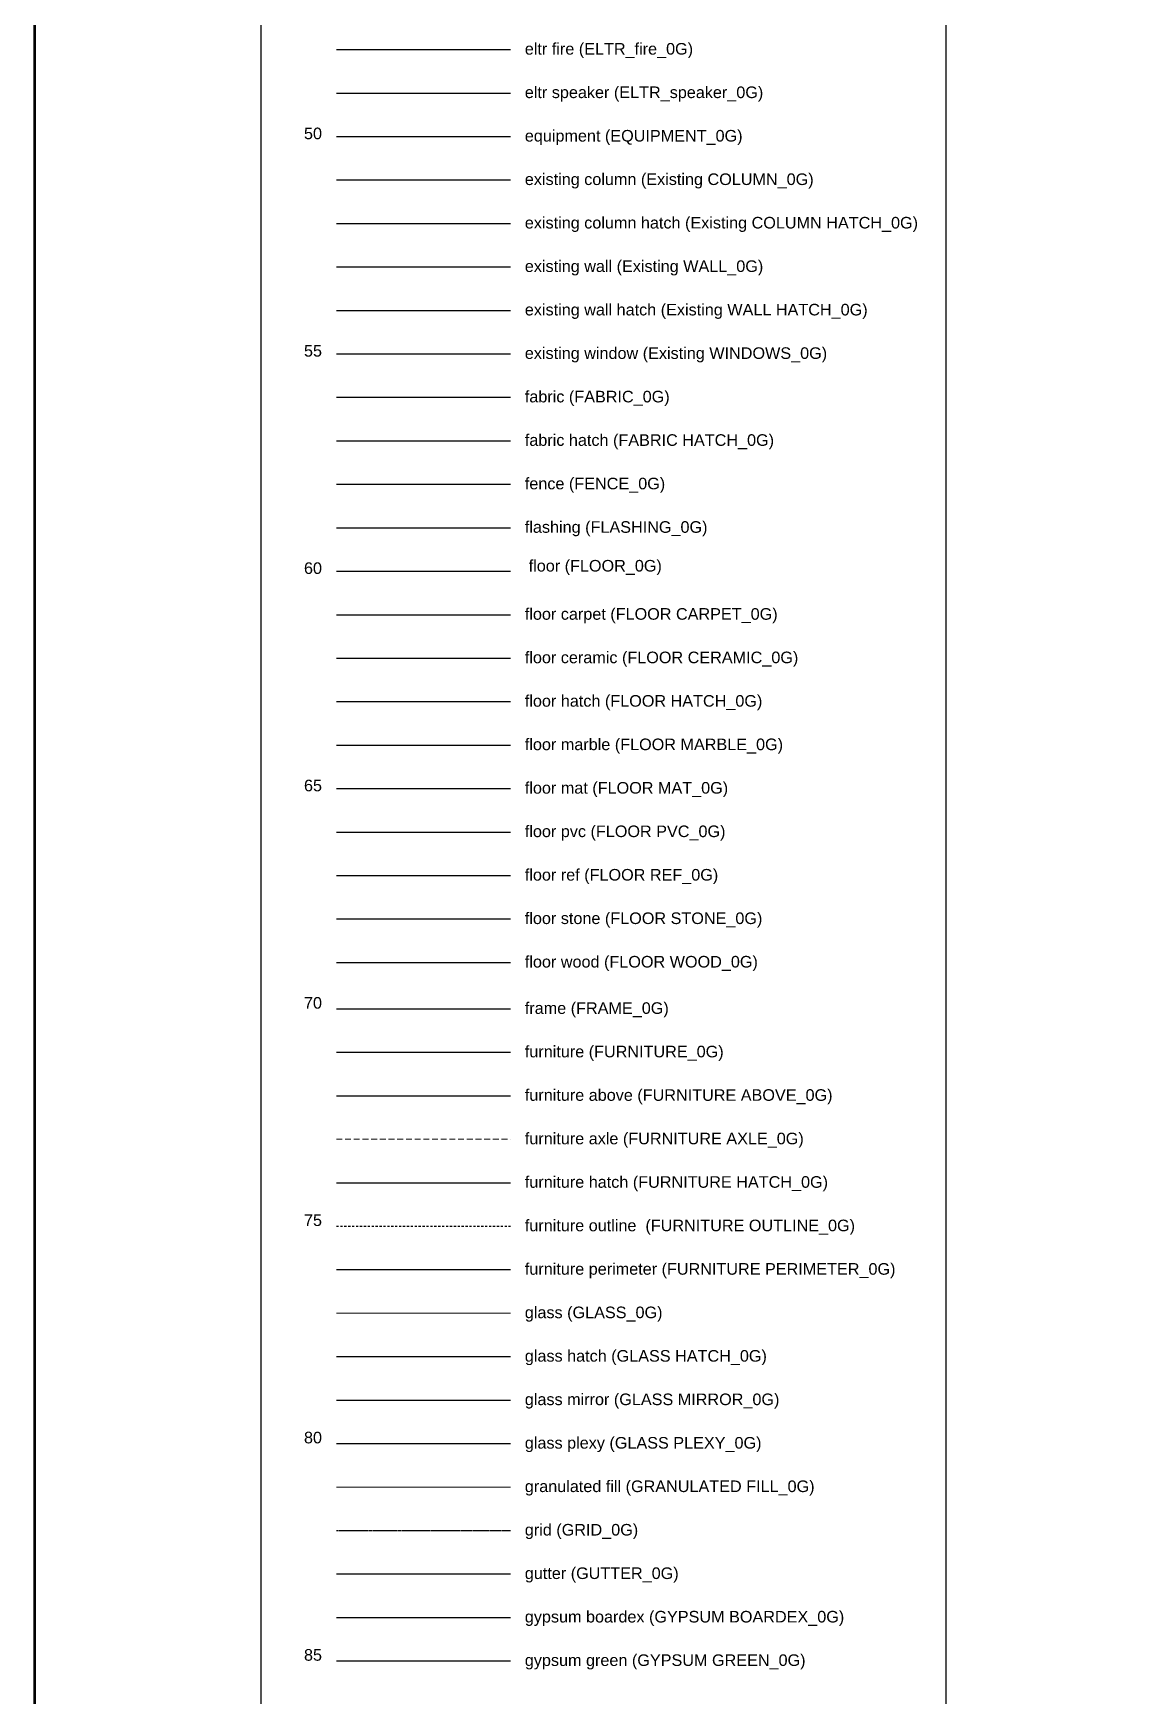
# Model space of a CAD drawing. Header units: millimetres. Extents: x 863 to 22635, y -482 to 12118.
# Drawn here: x 863 to 1241, y 1940 to 2513 of the extents above; entities that cross this region are included whole.
import ezdxf
from ezdxf.enums import TextEntityAlignment as Align

# ---------------------------------------------------------------- set-up
doc = ezdxf.new("R2010")
doc.units = ezdxf.units.MM
for name, pattern in [('JIS_02_0.7', [1.35, 0.75, -0.6]), ('JIS_02_2.0', [3, 2, -1]), ('SL2', [1.125, 0.75, -0.125, 0.125, -0.125])]:
    doc.linetypes.add(name, pattern=pattern)
for name, color, linetype in [('DIM_0G', 20, 'Continuous'), ('EQUIPMENT_0G', 252, 'Continuous'), ('Existing COLUMN HATCH_0G', 252, 'Continuous'), ('Existing COLUMN_0G', 63, 'Continuous'), ('Existing WALL HATCH_0G', 251, 'Continuous'), ('Existing WALL_0G', 65, 'Continuous'), ('Existing WINDOWS_0G', 142, 'Continuous'), ('FABRIC HATCH_0G', 241, 'Continuous'), ('FABRIC_0G', 200, 'Continuous'), ('FENCE_0G', 152, 'FENCELINE2'), ('FLASHING_0G', 173, 'Continuous'), ('FLOOR CARPET_0G', 31, 'Continuous'), ('FLOOR CERAMIC_0G', 141, 'Continuous'), ('FLOOR HATCH_0G', 7, 'Continuous'), ('FLOOR MARBLE_0G', 14, 'Continuous'), ('FLOOR MAT_0G', 34, 'Continuous'), ('FLOOR PVC_0G', 37, 'Continuous'), ('FLOOR REF_0G', 1, 'Continuous'), ('FLOOR STONE_0G', 252, 'Continuous'), ('FLOOR WOOD_0G', 46, 'Continuous'), ('FLOOR_0G', 254, 'Continuous'), ('FRAME_0G', 215, 'Continuous'), ('FURNITURE ABOVE_0G', 127, 'Continuous'), ('FURNITURE HATCH_0G', 7, 'Continuous'), ('FURNITURE OUTLINE_0G', 180, 'JIS_02_0.7'), ('FURNITURE PERIMETER_0G', 12, 'Continuous'), ('GLASS HATCH_0G', 150, 'Continuous'), ('GLASS MIRROR_0G', 132, 'Continuous'), ('GLASS PLEXY_0G', 141, 'Continuous'), ('GRID_0G', 167, 'SL2'), ('GUTTER_0G', 11, 'Continuous'), ('GYPSUM BOARDEX_0G', 23, 'Continuous'), ('GYPSUM GREEN_0G', 65, 'Continuous')]:
    doc.layers.add(name, color=color, linetype=linetype)
doc.layers.add('ELTR_fire_0G', color=7, linetype='Continuous', true_color=0xff532b)
doc.layers.add('ELTR_speaker_0G', color=7, linetype='Continuous', true_color=0x622191)
for name, color, linetype, lineweight in [('FURNITURE AXLE_0G', 8, 'JIS_02_2.0', 5), ('FURNITURE_0G', 53, 'Continuous', 25), ('GLASS_0G', 140, 'Continuous', 5)]:
    doc.layers.add(name, color=color, linetype=linetype, lineweight=lineweight)
doc.layers.add('GRANULATED FILL_0G', color=7, linetype='Continuous', lineweight=15, true_color=0x8c8c81)
doc.styles.add('attdef', font='GOTHIC.TTF')
doc.styles.get("Standard").update_dxf_attribs({"font": 'arial.ttf'})
doc.linetypes.add('FENCELINE2', pattern='A,0.25,-0.1,[132,ltypeshp.shx,S=0.1,R=0,X=-0.1,Y=0],-0.1,1', length=1.45)

# ---------------------------------------------------------------- blocks, each defined once
blk = doc.blocks.new('221014_0G_LAYER-SYMBOL')
blk.add_lwpolyline([(314.51, 2342.66), (78.08, 2342.66), (78.08, -416.88), (314.51, -416.88)], close=True)
at = {"layer": 'DIM_0G', "const_width": 1}
blk.add_lwpolyline([(0, -439.09), (1427.74, -439.09), (1427.74, 2531.85), (0, 2531.85)], close=True, dxfattribs=at)
at = {"layer": 'ELTR_fire_0G'}
blk.add_line((104.15, 1553.66), (164.15, 1553.66), dxfattribs=at)
at = {"layer": 'ELTR_speaker_0G'}
blk.add_line((104.15, 1538.66), (164.15, 1538.66), dxfattribs=at)
at = {"layer": 'EQUIPMENT_0G'}
blk.add_line((104.15, 1523.66), (164.15, 1523.66), dxfattribs=at)
at = {"layer": 'Existing COLUMN HATCH_0G'}
blk.add_line((104.15, 1493.66), (164.15, 1493.66), dxfattribs=at)
at = {"layer": 'Existing COLUMN_0G'}
blk.add_line((104.15, 1508.66), (164.15, 1508.66), dxfattribs=at)
at = {"layer": 'Existing WALL HATCH_0G'}
blk.add_line((104.15, 1463.66), (164.15, 1463.66), dxfattribs=at)
at = {"layer": 'Existing WALL_0G'}
blk.add_line((104.15, 1478.66), (164.15, 1478.66), dxfattribs=at)
at = {"layer": 'Existing WINDOWS_0G'}
blk.add_line((104.15, 1448.66), (164.15, 1448.66), dxfattribs=at)
at = {"layer": 'FABRIC HATCH_0G'}
blk.add_line((104.15, 1418.66), (164.15, 1418.66), dxfattribs=at)
at = {"layer": 'FABRIC_0G'}
blk.add_line((104.15, 1433.66), (164.15, 1433.66), dxfattribs=at)
at = {"layer": 'FENCE_0G'}
blk.add_line((104.15, 1403.66), (164.15, 1403.66), dxfattribs=at)
at = {"layer": 'FLASHING_0G'}
blk.add_line((104.15, 1388.66), (164.15, 1388.66), dxfattribs=at)
at = {"layer": 'FLOOR CARPET_0G'}
blk.add_line((104.15, 1358.66), (164.15, 1358.66), dxfattribs=at)
at = {"layer": 'FLOOR CERAMIC_0G'}
blk.add_line((104.15, 1343.66), (164.15, 1343.66), dxfattribs=at)
at = {"layer": 'FLOOR HATCH_0G'}
blk.add_line((104.15, 1328.66), (164.15, 1328.66), dxfattribs=at)
at = {"layer": 'FLOOR MARBLE_0G'}
blk.add_line((104.15, 1313.66), (164.15, 1313.66), dxfattribs=at)
at = {"layer": 'FLOOR MAT_0G'}
blk.add_line((104.15, 1298.66), (164.15, 1298.66), dxfattribs=at)
at = {"layer": 'FLOOR PVC_0G'}
blk.add_line((104.15, 1283.66), (164.15, 1283.66), dxfattribs=at)
at = {"layer": 'FLOOR REF_0G'}
blk.add_line((104.15, 1268.66), (164.15, 1268.66), dxfattribs=at)
at = {"layer": 'FLOOR STONE_0G'}
blk.add_line((104.15, 1253.66), (164.15, 1253.66), dxfattribs=at)
at = {"layer": 'FLOOR WOOD_0G'}
blk.add_line((104.15, 1238.66), (164.15, 1238.66), dxfattribs=at)
at = {"layer": 'FLOOR_0G'}
blk.add_line((104.15, 1373.66), (164.15, 1373.66), dxfattribs=at)
at = {"layer": 'FRAME_0G'}
blk.add_line((104.15, 1222.66), (164.15, 1222.66), dxfattribs=at)
at = {"layer": 'FURNITURE ABOVE_0G'}
blk.add_line((104.15, 1192.66), (164.15, 1192.66), dxfattribs=at)
at = {"layer": 'FURNITURE AXLE_0G'}
blk.add_line((104.15, 1177.66), (164.15, 1177.66), dxfattribs=at)
at = {"layer": 'FURNITURE HATCH_0G'}
blk.add_line((104.15, 1162.66), (164.15, 1162.66), dxfattribs=at)
at = {"layer": 'FURNITURE OUTLINE_0G'}
blk.add_line((104.15, 1147.66), (164.15, 1147.66), dxfattribs=at)
at = {"layer": 'FURNITURE PERIMETER_0G'}
blk.add_line((104.15, 1132.66), (164.15, 1132.66), dxfattribs=at)
at = {"layer": 'FURNITURE_0G'}
blk.add_line((104.15, 1207.66), (164.15, 1207.66), dxfattribs=at)
at = {"layer": 'GLASS HATCH_0G'}
blk.add_line((104.15, 1102.66), (164.15, 1102.66), dxfattribs=at)
at = {"layer": 'GLASS MIRROR_0G'}
blk.add_line((104.15, 1087.66), (164.15, 1087.66), dxfattribs=at)
at = {"layer": 'GLASS PLEXY_0G'}
blk.add_line((104.15, 1072.66), (164.15, 1072.66), dxfattribs=at)
at = {"layer": 'GLASS_0G'}
blk.add_line((104.15, 1117.66), (164.15, 1117.66), dxfattribs=at)
at = {"layer": 'GRANULATED FILL_0G'}
blk.add_line((104.15, 1057.66), (164.15, 1057.66), dxfattribs=at)
at = {"layer": 'GRID_0G'}
blk.add_line((104.15, 1042.66), (164.15, 1042.66), dxfattribs=at)
at = {"layer": 'GUTTER_0G'}
blk.add_line((104.15, 1027.66), (164.15, 1027.66), dxfattribs=at)
at = {"layer": 'GYPSUM BOARDEX_0G'}
blk.add_line((104.15, 1012.66), (164.15, 1012.66), dxfattribs=at)
at = {"layer": 'GYPSUM GREEN_0G'}
blk.add_line((104.15, 997.66), (164.15, 997.66), dxfattribs=at)
at = {"char_height": 4}
for s, width, insert, attachment_point in [('eltr fire (ELTR_fire_0G)', 145.3597, (169.15, 1555.91), 1), ('eltr speaker (ELTR_speaker_0G)', 145.3597, (169.15, 1540.91), 1), ('50', 6.2187, (99.15, 1522.66), 9), ('equipment (EQUIPMENT_0G)', 145.3597, (169.15, 1525.91), 1), ('existing column (Existing COLUMN_0G)', 145.3597, (169.15, 1510.91), 1), ('existing column hatch (Existing COLUMN HATCH_0G)', 145.3597, (169.15, 1495.91), 1), ('existing wall (Existing WALL_0G)', 145.3597, (169.15, 1480.91), 1), ('existing wall hatch (Existing WALL HATCH_0G)', 145.3597, (169.15, 1465.91), 1), ('55', 6.2187, (99.15, 1447.66), 9), ('existing window (Existing WINDOWS_0G)', 145.3597, (169.15, 1450.91), 1), ('fabric (FABRIC_0G)', 145.3597, (169.15, 1435.91), 1), ('fabric hatch (FABRIC HATCH_0G)', 145.3601, (169.15, 1420.91), 1), ('fence (FENCE_0G)', 145.3601, (169.15, 1405.91), 1), ('flashing (FLASHING_0G)', 145.3601, (169.15, 1390.91), 1), ('60', 6.2187, (99.15, 1372.66), 9), ('floor (FLOOR_0G)', 144.0283, (170.48, 1377.54), 1), ('floor carpet (FLOOR CARPET_0G)', 145.3597, (169.15, 1360.91), 1), ('floor ceramic (FLOOR CERAMIC_0G)', 145.3597, (169.15, 1345.91), 1), ('floor hatch (FLOOR HATCH_0G)', 145.3597, (169.15, 1330.91), 1), ('floor marble (FLOOR MARBLE_0G)', 145.3597, (169.15, 1315.91), 1), ('65', 6.2187, (99.15, 1297.66), 9), ('floor mat (FLOOR MAT_0G)', 145.3597, (169.15, 1300.91), 1), ('floor pvc (FLOOR PVC_0G)', 145.3597, (169.15, 1285.91), 1), ('floor ref (FLOOR REF_0G)', 145.3597, (169.15, 1270.91), 1), ('floor stone (FLOOR STONE_0G)', 145.3597, (169.15, 1255.91), 1), ('floor wood (FLOOR WOOD_0G)', 145.3597, (169.15, 1240.91), 1), ('70', 6.2187, (99.15, 1222.66), 9), ('frame (FRAME_0G)', 145.3597, (169.15, 1224.91), 1), ('furniture (FURNITURE_0G)', 145.3597, (169.15, 1209.91), 1), ('furniture above (FURNITURE ABOVE_0G)', 145.3597, (169.15, 1194.91), 1), ('furniture axle (FURNITURE AXLE_0G)', 145.3597, (169.15, 1179.91), 1), ('furniture hatch (FURNITURE HATCH_0G)', 145.3597, (169.15, 1164.91), 1), ('75', 6.2187, (99.15, 1147.66), 9), ('furniture outline  (FURNITURE OUTLINE_0G)', 145.3597, (169.15, 1149.91), 1), ('furniture perimeter (FURNITURE PERIMETER_0G)', 145.3597, (169.15, 1134.91), 1), ('glass (GLASS_0G)', 145.3597, (169.15, 1119.91), 1), ('glass hatch (GLASS HATCH_0G)', 145.3597, (169.15, 1104.91), 1), ('glass mirror (GLASS MIRROR_0G)', 145.3597, (169.15, 1089.91), 1), ('80', 6.2187, (99.15, 1072.66), 9), ('glass plexy (GLASS PLEXY_0G)', 145.3597, (169.15, 1074.91), 1), ('granulated fill (GRANULATED FILL_0G)', 145.3597, (169.15, 1059.91), 1), ('grid (GRID_0G)', 145.3597, (169.15, 1044.91), 1), ('gutter (GUTTER_0G)', 145.3597, (169.15, 1029.91), 1), ('gypsum boardex (GYPSUM BOARDEX_0G)', 145.3597, (169.15, 1014.91), 1), ('85', 6.2187, (99.15, 997.66), 9), ('gypsum green (GYPSUM GREEN_0G)', 145.3597, (169.15, 999.91), 1)]:
    blk.add_mtext_dynamic_manual_height_columns(s, width=width, gutter_width=6, heights=[0], dxfattribs=dict(at, insert=insert, attachment_point=attachment_point))
at = {"color": 0, "style": 'attdef', "flags": 4}
for tag, p in [('W1', (781.66, 1512.9)), ('F1', (781.66, 1435.4)), ('C1', (781.66, 1368.08)), ('M1', (781.66, 1309.9))]:
    blk.add_attdef(tag, text='', height=1.1, dxfattribs=at).set_placement(p, align=Align.MIDDLE_CENTER)

msp = doc.modelspace()

# ---------------------------------------------------------------- block references
at = {"layer": 'DIM_0G'}
msp.add_blockref('221014_0G_LAYER-SYMBOL', (863.5, 953.89), dxfattribs=at)

doc.saveas('drawing.dxf')
